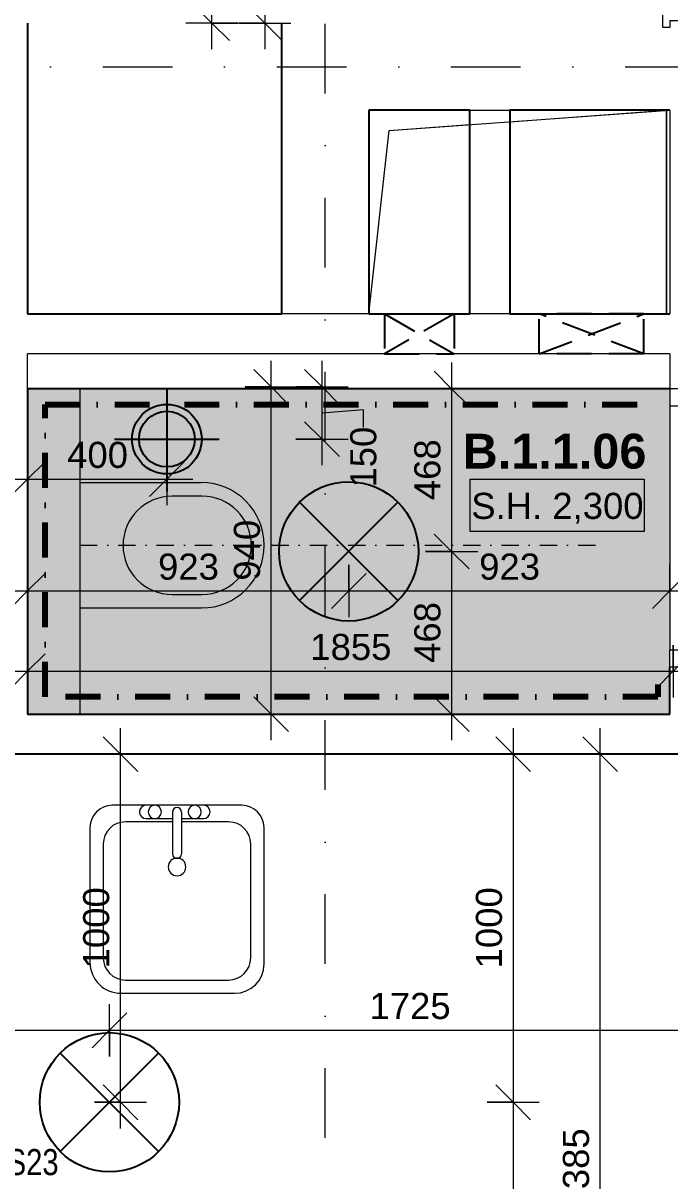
# Model space of a CAD drawing. Header units: millimetres. Extents: x -8169 to 42079, y -1655 to 57622.
# Drawn here: x -1797 to 61, y 47602 to 50928 of the extents above; entities that cross this region are included whole.
import ezdxf

# ---------------------------------------------------------------- set-up
doc = ezdxf.new("R2010")
doc.units = ezdxf.units.MM
for name, pattern in [('ABMV_DashDot_2_2mm-S0_6mm', [110, 50, -30, 0, -30]), ('HA_Dash_3mm-S1mm', [150, 100, -50]), ('HA_DashDot_10mm-S3mm', [500, 200, -150, 0, -150]), ('HA_DashDot_2_2mm-S0_6mm', [110, 50, -30, 0, -30]), ('HA_DashDot_4mm-S1mm', [200, 100, -50, 0, -50])]:
    doc.linetypes.add(name, pattern=pattern)
for name, color, linetype, lineweight in [('-UNDERLAY_I-WALL-____-OTLN', 9, 'Continuous', 9), ('-UNDERLAY_P-SANR-FIXT-OTLN', 9, 'Continuous', 9), ('A-____-____-DIMS', 9, 'Continuous', 5), ('A-____-____-DIMS-50', 9, 'Continuous', 5), ('A-AREA-____-IDEN', 9, 'Continuous', 9), ('A-CLNG-____-PATT', 9, 'Continuous', 9), ('A-DETL-____-OTLN', 9, 'Continuous', 25), ('A-DETL-GENF-OTLN', 9, 'Continuous', 9), ('A-DOOR-____-MCUT', 9, 'HA_DashDot_2_2mm-S0_6mm', 9), ('A-DOOR-____-OTLN', 9, 'Continuous', 9), ('A-DOOR-FRAM-OTLN', 9, 'Continuous', 9), ('A-FLOR-____-OTLN', 9, 'Continuous', 9), ('A-GENM-____-MCUT', 9, 'HA_Dash_3mm-S1mm', 25), ('A-GENM-____-OTLN', 9, 'Continuous', 9), ('A-WALL-____-MCUT', 9, 'Continuous', 25), ('E-LITE-EQPM-IDEN', 9, 'Continuous', 9), ('E-LITE-EQPM-OTLN', 9, 'Continuous', 9), ('G-____-____-DIMS', 9, 'Continuous', 5), ('I-WALL-____-MCUT', 9, 'Continuous', 25), ('M-HVAC-CDFF-OTLN', 9, 'Continuous', 9), ('S-GRID-____-OTLN', 9, 'Continuous', 5)]:
    doc.layers.add(name, color=color, linetype=linetype, lineweight=lineweight)
doc.styles.add('Arial_1', font='arial.ttf', dxfattribs={"height": 75})
doc.styles.add('Arial_2', font='arial.ttf', dxfattribs={"width": 0.8, "height": 75})
doc.styles.add('Arial_B', font='arialbd.ttf', dxfattribs={"height": 100})
doc.dimstyles.new('Inner_Dimensions', dxfattribs={"dimscale": 304.8, "dimtxt": 76.519455, "dimasz": 0.328084, "dimexe": 0.246063, "dimexo": 0.0625, "dimgap": 0.032808, "dimtad": 1, "dimdec": 0, "dimzin": 0, "dimdsep": 46, "dimtxsty": 'Arial_1', "dimblk1": 'OBLIQUE', "dimblk2": 'OBLIQUE', "dimsah": 1, "dimcen": 0.09, "dimdle": 0.246063, "dimazin": 0, "dimtfac": 1, "dimtdec": 4, "dimtix": 1, "dimtmove": 0, "dimatfit": 3, "dimfxl": 0.246063, "dimfxlon": 1, "dimtvp": 1, "dimtolj": 1, "dimtzin": 0, "dimlwd": 9, "dimlwe": 9, "dimarcsym": 2})
doc.dimstyles.new('Inner_Dimensions_2', dxfattribs={"dimscale": 304.8, "dimtxt": 76.519455, "dimasz": 0.328084, "dimexe": 0.246063, "dimexo": 0.0625, "dimgap": 0.032808, "dimtad": 1, "dimdec": 0, "dimzin": 0, "dimdsep": 46, "dimtxsty": 'Arial_1', "dimblk1": 'OBLIQUE', "dimblk2": 'OBLIQUE', "dimsah": 1, "dimcen": 0.09, "dimdle": 0.246063, "dimazin": 0, "dimtfac": 1, "dimtdec": 4, "dimtix": 1, "dimtmove": 1, "dimatfit": 3, "dimfxl": 0.246063, "dimfxlon": 1, "dimtvp": 1, "dimtolj": 1, "dimtzin": 0, "dimlwd": 9, "dimlwe": 9, "dimarcsym": 2})

# ---------------------------------------------------------------- blocks, each defined once
blk = doc.blocks.new('Skříňka se dřezem_ pravoúhlá - 500 x 440mm-1452876-DPS_B - 1NP')
at = {"layer": '-UNDERLAY_P-SANR-FIXT-OTLN', "color": 254}
for p, q in [((202.2, 180.1), (-170.8, 180.1)), ((202.2, 180.1), (-170.8, 180.1)), ((91.9, 180.1), (-73.2, 180.1)), ((-73.2, 142), (3, 142)), ((3, 160.7), (3, 40.4)), ((28.4, 160.7), (28.4, 40.4)), ((28.4, 142), (91.9, 142)), ((-234.3, 116.6), (-234.3, -271)), ((-234.3, 116.6), (-234.3, -271)), ((3, 132.5), (-132.7, 132.5)), ((164.1, 132.5), (28.4, 132.5)), ((265.7, -275.5), (265.7, 116.6)), ((265.7, -275.5), (265.7, 116.6)), ((-196.2, 69), (-196.2, -258.3)), ((227.6, -258.3), (227.6, 69)), ((-132.7, -321.8), (164.1, -321.8)), ((-145.4, -359.9), (181.3, -359.9)), ((-145.4, -359.9), (181.3, -359.9))]:
    blk.add_line(p, q, dxfattribs=at)
for centre, radius, start, end in [((-170.8, 116.6), 63.5, 90, 180), ((-170.8, 116.6), 63.5, 90, 180), ((-73.2, 161.1), 19, 90, 270), ((-47.8, 161.1), 19, 360, 180), ((15.7, 160.7), 12.7, 360, 180), ((66.5, 161.1), 19, 360, 180), ((91.9, 161.1), 19, 270, 90), ((202.2, 116.6), 63.5, 0, 90), ((202.2, 116.6), 63.5, 360, 90), ((-47.8, 161.1), 19, 180, 0), ((66.5, 161.1), 19, 180, 360), ((-132.7, 69), 63.5, 90, 180), ((164.1, 69), 63.5, 0, 90), ((15.7, 40.4), 12.7, 180, 0), ((15.7, 3.2), 25.4, 360, 180), ((15.7, 3.2), 25.4, 180, 0), ((-132.7, -258.3), 63.5, 180, 270), ((164.1, -258.3), 63.5, 270, 0), ((-145.4, -271), 88.9, 180, 270), ((-145.4, -271), 88.9, 180, 270), ((181.3, -275.5), 84.4, 270, 0), ((181.3, -275.5), 84.4, 270, 0)]:
    blk.add_arc(centre, radius, start, end, dxfattribs=at)
blk = doc.blocks.new('ABMV_Toilet_WallHung - Default-1991236-DPS_B - 1NP')
at = {"layer": '-UNDERLAY_P-SANR-FIXT-OTLN', "color": 254}
for p, q in [((-55, 75), (-55, 424.6)), ((-16.3, 426.2), (-16.3, 340.3)), ((266.3, 340.3), (266.3, 426.2)), ((305, 75), (305, 424.6))]:
    blk.add_line(p, q, dxfattribs=at)
for centre, radius, start, end in [((125, 424.6), 180, 0, 180), ((125, 426.2), 141.3, 360, 180), ((125, 340.3), 141.3, 180, 360)]:
    blk.add_arc(centre, radius, start, end, dxfattribs=at)
blk = doc.blocks.new('HA_DR_Single_SlidingToPocket_Solid - In_BJ_800x2100-2105140-DPS_B - 1NP')
at = {"layer": 'A-DOOR-____-MCUT'}
for p, q in [((-400, 77.5), (400, 77.5)), ((-400, -77.5), (400, -77.5))]:
    blk.add_line(p, q, dxfattribs=at)
at = {"layer": 'A-DOOR-____-MCUT', "linetype": 'Continuous', "lineweight": 5}
for p, q in [((820, 18.6), (-20, 18.6)), ((-20, 18.6), (-20, -20)), ((820, -20), (820, 18.6)), ((-20, -20), (820, -20)), ((100, -177.5), (-100, -177.5)), ((100, -177.5), (7.6, -230.8))]:
    blk.add_line(p, q, dxfattribs=at)
at = {"layer": 'A-DOOR-____-OTLN'}
for p, q in [((-420, 20), (-420, -20)), ((-420, 20), (420, 20)), ((420, 20), (420, -20)), ((-420, -20), (420, -20))]:
    blk.add_line(p, q, dxfattribs=at)
at = {"layer": 'A-DOOR-FRAM-OTLN'}
for p, q in [((-512.5, 57.5), (-512.5, 77.5)), ((-512.5, 77.5), (-400, 77.5)), ((-400, 77.5), (-400, 20)), ((400, 77.5), (-400, 77.5)), ((400, 20), (400, 77.5)), ((400, 77.5), (512.5, 77.5)), ((512.5, 77.5), (512.5, 57.5)), ((-492.5, 57.5), (-512.5, 57.5)), ((-492.5, 57.5), (-492.5, -57.5)), ((512.5, 57.5), (492.5, 57.5)), ((492.5, 57.5), (492.5, 20)), ((512.5, 20), (512.5, 47.5)), ((852.5, 47.5), (852.5, 20)), ((932.5, 47.5), (852.5, 47.5)), ((932.5, 20), (932.5, 47.5)), ((-400, 20), (-420, 20)), ((-420, 20), (-420, -20)), ((492.5, 20), (400, 20)), ((492.5, 20), (512.5, 20)), ((512.5, 18.6), (512.5, 20)), ((852.5, 20), (932.5, 20)), ((-420, -20), (-400, -20)), ((-400, -20), (-400, -77.5)), ((400, -77.5), (400, -20)), ((400, -20), (492.5, -20)), ((492.5, -20), (492.5, -57.5)), ((512.5, -47.5), (512.5, -20)), ((852.5, -20), (852.5, -47.5)), ((932.5, -20), (852.5, -20)), ((932.5, -47.5), (932.5, -20)), ((-512.5, -77.5), (-512.5, -57.5)), ((-512.5, -57.5), (-492.5, -57.5)), ((492.5, -57.5), (512.5, -57.5)), ((512.5, -57.5), (512.5, -77.5)), ((852.5, -47.5), (932.5, -47.5)), ((-400, -77.5), (-512.5, -77.5)), ((-400, -77.5), (400, -77.5)), ((512.5, -77.5), (400, -77.5))]:
    blk.add_line(p, q, dxfattribs=at)
blk = doc.blocks.new('HA_DR_Single_Swing_Solid - In_BJ_700x2100-2124340-DPS_B - 1NP')
at = {"layer": 'A-DOOR-____-MCUT'}
for p, q in [((-350, 57.5), (350, 57.5)), ((-350, -57.5), (350, -57.5))]:
    blk.add_line(p, q, dxfattribs=at)
at = {"layer": 'A-DOOR-____-OTLN', "lineweight": 5}
blk.add_line((350, 757.5), (350, 57.5), dxfattribs=at)
at = {"layer": 'A-DOOR-____-OTLN'}
for p, q in [((350, 57.5), (-350, 57.5)), ((-350, 57.5), (-350, 17.5)), ((350, 57.5), (350, 17.5)), ((350, 17.5), (-350, 17.5))]:
    blk.add_line(p, q, dxfattribs=at)
at = {"layer": 'A-DOOR-____-OTLN', "lineweight": 5}
blk.add_arc((350, 57.5), 700, 90, 180, dxfattribs=at)
at = {"layer": 'A-DOOR-FRAM-OTLN'}
for p, q in [((-400, 57.5), (-400, -57.5)), ((-350, 57.5), (-400, 57.5)), ((-350, 57.5), (-350, -57.5)), ((350, -57.5), (350, 57.5)), ((350, 57.5), (400, 57.5)), ((400, 57.5), (400, -57.5)), ((-400, -57.5), (-350, -57.5)), ((-350, -57.5), (350, -57.5)), ((400, -57.5), (350, -57.5))]:
    blk.add_line(p, q, dxfattribs=at)
blk = doc.blocks.new('HA_GM_Shaft_Rectangle - Default-2138658-DPS_B - 1NP')
at = {"layer": 'A-DETL-GENF-OTLN'}
for p, q in [((58.5, -58.5), (865, 0)), ((0, -585), (58.5, -58.5))]:
    blk.add_line(p, q, dxfattribs=at)
at = {"layer": 'A-GENM-____-OTLN'}
for p, q in [((0, -585), (0, 0)), ((0, 0), (865, 0)), ((865, 0), (865, -585)), ((865, -585), (0, -585))]:
    blk.add_line(p, q, dxfattribs=at)
blk = doc.blocks.new('HA_GM_Shaft_Rectangle - Default-2142683-DPS_B - 1NP')
at = {"layer": 'A-DETL-GENF-OTLN'}
for p, q in [((405, -33.1), (855, 0)), ((0, -585), (58.5, -58.5)), ((58.5, -58.5), (290, -41.5))]:
    blk.add_line(p, q, dxfattribs=at)
at = {"layer": 'A-GENM-____-OTLN'}
blk.add_line((855, 0), (855, -585), dxfattribs=at)
blk = doc.blocks.new('HA_LF_GenericSymbol - OS23_pokoje-1609971-DPS_B - 1NP')
at = {"layer": 'E-LITE-EQPM-OTLN', "color": 11, "lineweight": 25}
for p, q in [((141.4, 141.4), (-141.4, -141.4)), ((-141.4, 141.4), (141.4, -141.4))]:
    blk.add_line(p, q, dxfattribs=at)
blk.add_circle((0, 0), 200, dxfattribs=at)
blk = doc.blocks.new('HA_LF_GenericSymbol - OS21_koupelny-1994274-DPS_B - 1NP')
at = {"layer": 'E-LITE-EQPM-OTLN', "color": 11, "lineweight": 25}
for p, q in [((141.4, 141.4), (-141.4, -141.4)), ((-141.4, 141.4), (141.4, -141.4))]:
    blk.add_line(p, q, dxfattribs=at)
blk.add_circle((0, 0), 200, dxfattribs=at)
blk = doc.blocks.new('HA_GM_Tiling_LineBased - Generic Tiles-2050441-DPS_B - 1NP')
at = {"layer": 'A-GENM-____-OTLN', "linetype": 'HA_DashDot_4mm-S1mm', "lineweight": 80}
blk.add_line((50, -50), (1810, -50), dxfattribs=at)
blk = doc.blocks.new('HA_GM_Tiling_LineBased - Generic Tiles-2050442-DPS_B - 1NP')
at = {"layer": 'A-GENM-____-OTLN', "linetype": 'HA_DashDot_4mm-S1mm', "lineweight": 80}
blk.add_line((50, -50), (890, -50), dxfattribs=at)
blk = doc.blocks.new('HA_GM_Tiling_LineBased - Generic Tiles-2050443-DPS_B - 1NP')
at = {"layer": 'A-GENM-____-OTLN', "linetype": 'HA_DashDot_4mm-S1mm', "lineweight": 80}
blk.add_line((50, -50), (85, -50), dxfattribs=at)
blk = doc.blocks.new('HA_VZT_GenericSymbol - Default-V6-DPS_B - 1NP')
at = {"layer": 'M-HVAC-CDFF-OTLN', "color": 92, "lineweight": 25}
for p, q in [((0, 145), (0, -150)), ((-150, 0), (150, 0))]:
    blk.add_line(p, q, dxfattribs=at)
for radius in [100, 80]:
    blk.add_circle((0, 0), radius, dxfattribs=at)
blk = doc.blocks.new('HA_GM_Opening_Rectangle_WallBased - Default-2050987-DPS_B - 1NP')
at = {"layer": 'A-GENM-____-MCUT'}
for p, q in [((275, 57.5), (-25, -57.5)), ((-25, 57.5), (275, -57.5)), ((-25, 57.5), (-25, -57.5)), ((-25, 57.5), (275, 57.5)), ((275, 57.5), (275, -57.5)), ((-25, -57.5), (275, -57.5))]:
    blk.add_line(p, q, dxfattribs=at)
blk = doc.blocks.new('HA_GM_Opening_Rectangle_WallBased - Default-2051236-DPS_B - 1NP')
at = {"layer": 'A-GENM-____-MCUT'}
for p, q in [((225, 57.5), (25, -57.5)), ((25, 57.5), (225, -57.5)), ((25, 57.5), (25, -57.5)), ((25, 57.5), (225, 57.5)), ((225, 57.5), (225, -57.5)), ((25, -57.5), (225, -57.5))]:
    blk.add_line(p, q, dxfattribs=at)
blk = doc.blocks.new('DIMBLOCK7-DPS_B - 1NP')
at = {"layer": 'A-____-____-DIMS-50', "lineweight": 9}
for p, q in [((-1517.6, 47752.7), (-1517.6, 48902.7)), ((-1517.6, 48827.7), (-1567.6, 48877.7)), ((-1592.6, 48827.7), (-1442.6, 48827.7)), ((-1517.6, 48827.7), (-1592.6, 48827.7)), ((-1517.6, 48827.7), (-1467.6, 48777.7)), ((-1517.6, 47827.7), (-1567.6, 47877.7)), ((-1592.6, 47827.7), (-1442.6, 47827.7)), ((-1517.6, 47827.7), (-1592.6, 47827.7)), ((-1517.6, 47827.7), (-1467.6, 47777.7))]:
    blk.add_line(p, q, dxfattribs=at)
at = {"layer": 'A-____-____-DIMS-50', "color": 0, "lineweight": 9, "insert": (-1625, 48212.4), "char_height": 75, "width": 276.883, "attachment_point": 1, "rotation": 90, "line_spacing_factor": 0.941778, "style": 'Arial_1'}
blk.add_mtext('1000', dxfattribs=at)
blk = doc.blocks.new('_Oblique')
at = {"color": 0, "linetype": 'ByBlock', "lineweight": -2}
blk.add_line((-0.5, -0.5), (0.5, 0.5), dxfattribs=at)
blk = doc.blocks.new('DIMBLOCK8-DPS_B - 1NP')
at = {"layer": 'A-____-____-DIMS-50', "lineweight": 9}
for p, q in [((-3279.3, 48109.5), (-3279.3, 47959.5)), ((-3279.3, 48034.5), (-3279.3, 48109.5)), ((-1549.3, 47959.5), (-1549.3, 48109.5)), ((-3279.3, 48034.5), (-3229.3, 48084.5)), ((-1549.3, 48034.5), (-1499.3, 48084.5)), ((-3354.3, 48034.5), (-1549.3, 48034.5)), ((-3279.3, 48034.5), (-3329.3, 47984.5)), ((-1549.3, 48034.5), (-1599.3, 47984.5)), ((-1549.3, 48034.5), (-1549.3, 47959.5))]:
    blk.add_line(p, q, dxfattribs=at)
at = {"layer": 'A-____-____-DIMS-50', "color": 0, "lineweight": 9, "insert": (-2529.7, 48141.9), "char_height": 75, "width": 276.883, "attachment_point": 1, "line_spacing_factor": 0.941778, "style": 'Arial_1'}
blk.add_mtext('1730', dxfattribs=at)
blk = doc.blocks.new('DIMBLOCK9-DPS_B - 1NP')
at = {"layer": 'A-____-____-DIMS-50', "lineweight": 9}
for p, q in [((-1549.3, 47959.5), (-1549.3, 48109.5)), ((175.7, 48109.5), (175.7, 47959.5)), ((175.7, 48034.5), (175.7, 48109.5)), ((-1549.3, 48034.5), (-1499.3, 48084.5)), ((175.7, 48034.5), (225.7, 48084.5)), ((-1549.3, 48034.5), (-1599.3, 47984.5)), ((-1549.3, 48034.5), (250.7, 48034.5)), ((-1549.3, 48034.5), (-1549.3, 47959.5)), ((175.7, 48034.5), (125.7, 47984.5))]:
    blk.add_line(p, q, dxfattribs=at)
at = {"layer": 'A-____-____-DIMS-50', "color": 0, "lineweight": 9, "insert": (-802.2, 48141.9), "char_height": 75, "width": 276.883, "attachment_point": 1, "line_spacing_factor": 0.941778, "style": 'Arial_1'}
blk.add_mtext('1725', dxfattribs=at)
blk = doc.blocks.new('DIMBLOCK46-DPS_B - 1NP')
at = {"layer": 'A-____-____-DIMS-50', "lineweight": 9}
for p, q in [((-1784.3, 49371.6), (-1784.3, 49221.6)), ((-1784.3, 49296.6), (-1784.3, 49371.6)), ((-861.8, 49371.6), (-861.8, 49221.6)), ((-861.8, 49296.6), (-861.8, 49371.6)), ((-1784.3, 49296.6), (-1734.3, 49346.6)), ((-861.8, 49296.6), (-811.8, 49346.6)), ((-1859.3, 49296.6), (-861.8, 49296.6)), ((-1784.3, 49296.6), (-1834.3, 49246.6)), ((-861.8, 49296.6), (-911.8, 49246.6))]:
    blk.add_line(p, q, dxfattribs=at)
at = {"layer": 'A-____-____-DIMS-50', "color": 0, "lineweight": 9, "insert": (-1409.6, 49404), "char_height": 75, "width": 207.662, "attachment_point": 1, "line_spacing_factor": 0.941778, "style": 'Arial_1'}
blk.add_mtext('923', dxfattribs=at)
blk = doc.blocks.new('DIMBLOCK47-DPS_B - 1NP')
at = {"layer": 'A-____-____-DIMS-50', "lineweight": 9}
for p, q in [((-861.8, 49371.6), (-861.8, 49221.6)), ((-861.8, 49296.6), (-861.8, 49371.6)), ((60.7, 49371.6), (60.7, 49221.6)), ((60.7, 49296.6), (60.7, 49371.6)), ((-861.8, 49296.6), (-811.8, 49346.6)), ((60.7, 49296.6), (110.7, 49346.6)), ((-861.8, 49296.6), (-911.8, 49246.6)), ((-861.8, 49296.6), (135.7, 49296.6)), ((60.7, 49296.6), (10.7, 49246.6))]:
    blk.add_line(p, q, dxfattribs=at)
at = {"layer": 'A-____-____-DIMS-50', "color": 0, "lineweight": 9, "insert": (-487.1, 49404), "char_height": 75, "width": 207.662, "attachment_point": 1, "line_spacing_factor": 0.941778, "style": 'Arial_1'}
blk.add_mtext('923', dxfattribs=at)
blk = doc.blocks.new('DIMBLOCK48-DPS_B - 1NP')
at = {"layer": 'A-____-____-DIMS-50', "lineweight": 9}
for p, q in [((-566.2, 49952.7), (-566.2, 49410.2)), ((-566.2, 49877.7), (-616.2, 49927.7)), ((-491.2, 49877.7), (-641.2, 49877.7)), ((-566.2, 49877.7), (-516.2, 49827.7)), ((-566.2, 49877.7), (-491.2, 49877.7)), ((-566.2, 49410.2), (-616.2, 49460.2)), ((-641.2, 49410.2), (-491.2, 49410.2)), ((-566.2, 49410.2), (-641.2, 49410.2)), ((-566.2, 49410.2), (-516.2, 49360.2))]:
    blk.add_line(p, q, dxfattribs=at)
at = {"layer": 'A-____-____-DIMS-50', "color": 0, "lineweight": 9, "insert": (-673.6, 49557.4), "char_height": 75, "width": 207.662, "attachment_point": 1, "rotation": 90, "line_spacing_factor": 0.941778, "style": 'Arial_1'}
blk.add_mtext('468', dxfattribs=at)
blk = doc.blocks.new('DIMBLOCK49-DPS_B - 1NP')
at = {"layer": 'A-____-____-DIMS-50', "lineweight": 9}
for p, q in [((-566.2, 49410.2), (-616.2, 49460.2)), ((-641.2, 49410.2), (-491.2, 49410.2)), ((-566.2, 49410.2), (-641.2, 49410.2)), ((-566.2, 49410.2), (-566.2, 48867.7)), ((-566.2, 49410.2), (-516.2, 49360.2)), ((-566.2, 48942.7), (-616.2, 48992.7)), ((-491.2, 48942.7), (-641.2, 48942.7)), ((-566.2, 48942.7), (-516.2, 48892.7)), ((-566.2, 48942.7), (-491.2, 48942.7))]:
    blk.add_line(p, q, dxfattribs=at)
at = {"layer": 'A-____-____-DIMS-50', "color": 0, "lineweight": 9, "insert": (-673.6, 49089.9), "char_height": 75, "width": 207.662, "attachment_point": 1, "rotation": 90, "line_spacing_factor": 0.941778, "style": 'Arial_1'}
blk.add_mtext('468', dxfattribs=at)
blk = doc.blocks.new('DIMBLOCK51-DPS_B - 1NP')
at = {"layer": 'A-____-____-DIMS-50', "lineweight": 9}
for p, q in [((-1102.7, 51715.2), (-1152.7, 51765.2)), ((-1177.7, 51715.2), (-1027.7, 51715.2)), ((-1102.7, 51715.2), (-1177.7, 51715.2)), ((-1102.7, 51715.2), (-1102.7, 50852.7)), ((-1102.7, 51715.2), (-1052.7, 51665.2)), ((-1102.7, 50927.7), (-1152.7, 50977.7)), ((-1177.7, 50927.7), (-1027.7, 50927.7)), ((-1102.7, 50927.7), (-1177.7, 50927.7)), ((-1102.7, 50927.7), (-1052.7, 50877.7))]:
    blk.add_line(p, q, dxfattribs=at)
at = {"layer": 'A-____-____-DIMS-50', "color": 0, "lineweight": 9, "insert": (-1210.1, 51234.9), "char_height": 75, "width": 207.662, "attachment_point": 1, "rotation": 90, "line_spacing_factor": 0.941778, "style": 'Arial_1'}
blk.add_mtext('788', dxfattribs=at)
blk = doc.blocks.new('DIMBLOCK111-DPS_B - 1NP')
at = {"layer": 'A-____-____-DIMS-50', "lineweight": 9}
for p, q in [((-389.3, 48902.7), (-389.3, 47827.7)), ((-389.3, 48827.7), (-439.3, 48877.7)), ((-314.3, 48827.7), (-464.3, 48827.7)), ((-389.3, 48827.7), (-339.3, 48777.7)), ((-389.3, 48827.7), (-314.3, 48827.7)), ((-389.3, 47827.7), (-439.3, 47877.7)), ((-464.3, 47827.7), (-314.3, 47827.7)), ((-389.3, 47827.7), (-464.3, 47827.7)), ((-389.3, 47827.7), (-339.3, 47777.7))]:
    blk.add_line(p, q, dxfattribs=at)
at = {"layer": 'A-____-____-DIMS-50', "color": 0, "lineweight": 9, "insert": (-496.6, 48212.4), "char_height": 75, "width": 276.883, "attachment_point": 1, "rotation": 90, "line_spacing_factor": 0.941778, "style": 'Arial_1'}
blk.add_mtext('1000', dxfattribs=at)
blk = doc.blocks.new('DIMBLOCK112-DPS_B - 1NP')
at = {"layer": 'A-____-____-DIMS-50', "lineweight": 9}
for p, q in [((-389.3, 47827.7), (-439.3, 47877.7)), ((-464.3, 47827.7), (-314.3, 47827.7)), ((-389.3, 47827.7), (-464.3, 47827.7)), ((-389.3, 47827.7), (-389.3, 46442.7)), ((-389.3, 47827.7), (-339.3, 47777.7)), ((-389.3, 46442.7), (-439.3, 46492.7)), ((-464.3, 46442.7), (-314.3, 46442.7)), ((-389.3, 46442.7), (-464.3, 46442.7)), ((-389.3, 46442.7), (-339.3, 46392.7))]:
    blk.add_line(p, q, dxfattribs=at)
at = {"layer": 'A-____-____-DIMS-50', "color": 0, "lineweight": 9, "insert": (-496.6, 47019.9), "char_height": 75, "width": 276.883, "attachment_point": 1, "rotation": 90, "line_spacing_factor": 0.941778, "style": 'Arial_1'}
blk.add_mtext('1385', dxfattribs=at)
blk = doc.blocks.new('Spot Elevations - Generic-448778-DPS_B - 1NP')
at = {"layer": 'G-____-____-DIMS', "lineweight": 9}
for p, q in [((-5, 0), (-5, 3)), ((-5, 3), (5, 3)), ((5, 3), (5, 0)), ((5, 0), (-5, 0))]:
    blk.add_line(p, q, dxfattribs=at)
blk = doc.blocks.new('DIMBLOCK160-DPS_B - 1NP')
at = {"layer": 'A-____-____-DIMS-50', "lineweight": 9}
for p, q in [((-938.5, 49657.7), (-938.5, 49957.7)), ((-938.5, 49882.7), (-988.5, 49932.7)), ((-1013.5, 49882.7), (-863.5, 49882.7)), ((-938.5, 49882.7), (-1013.5, 49882.7)), ((-938.5, 49882.7), (-888.5, 49832.7)), ((-819.2, 49816.7), (-938.5, 49807.7)), ((-819.2, 49766.7), (-819.2, 49816.7)), ((-938.5, 49732.7), (-988.5, 49782.7)), ((-1013.5, 49732.7), (-863.5, 49732.7)), ((-938.5, 49732.7), (-1013.5, 49732.7)), ((-938.5, 49732.7), (-888.5, 49682.7))]:
    blk.add_line(p, q, dxfattribs=at)
at = {"layer": 'A-____-____-DIMS-50', "color": 0, "lineweight": 9, "insert": (-857.7, 49593.6), "char_height": 75, "width": 207.662, "attachment_point": 1, "rotation": 90, "line_spacing_factor": 0.941778, "style": 'Arial_1'}
blk.add_mtext('150', dxfattribs=at)
blk = doc.blocks.new('DIMBLOCK161-DPS_B - 1NP')
at = {"layer": 'A-____-____-DIMS-50', "lineweight": 9}
for p, q in [((-1784.3, 49692.6), (-1784.3, 49542.6)), ((-1784.3, 49617.6), (-1784.3, 49692.6)), ((-1384.3, 49692.6), (-1384.3, 49542.6)), ((-1384.3, 49617.6), (-1384.3, 49692.6)), ((-1784.3, 49617.6), (-1734.3, 49667.6)), ((-1384.3, 49617.6), (-1334.3, 49667.6)), ((-1859.3, 49617.6), (-1309.3, 49617.6)), ((-1784.3, 49617.6), (-1834.3, 49567.6)), ((-1384.3, 49617.6), (-1434.3, 49567.6))]:
    blk.add_line(p, q, dxfattribs=at)
at = {"layer": 'A-____-____-DIMS-50', "color": 0, "lineweight": 9, "insert": (-1670.8, 49725), "char_height": 75, "width": 207.662, "attachment_point": 1, "line_spacing_factor": 0.941778, "style": 'Arial_1'}
blk.add_mtext('400', dxfattribs=at)
blk = doc.blocks.new('DIMBLOCK162-DPS_B - 1NP')
at = {"layer": 'A-____-____-DIMS-50', "lineweight": 9}
for p, q in [((-1784.3, 49140.9), (-1784.3, 48990.9)), ((-1784.3, 49065.9), (-1784.3, 49140.9)), ((70.7, 49140.9), (70.7, 48990.9)), ((70.7, 49065.9), (70.7, 49140.9)), ((-1784.3, 49065.9), (-1734.3, 49115.9)), ((70.7, 49065.9), (120.7, 49115.9)), ((-1859.3, 49065.9), (145.7, 49065.9)), ((-1784.3, 49065.9), (-1834.3, 49015.9)), ((70.7, 49065.9), (20.7, 49015.9))]:
    blk.add_line(p, q, dxfattribs=at)
at = {"layer": 'A-____-____-DIMS-50', "color": 0, "lineweight": 9, "insert": (-972.2, 49173.3), "char_height": 75, "width": 276.883, "attachment_point": 1, "line_spacing_factor": 0.941778, "style": 'Arial_1'}
blk.add_mtext('1855', dxfattribs=at)
blk = doc.blocks.new('DIMBLOCK163-DPS_B - 1NP')
at = {"layer": 'A-____-____-DIMS-50', "lineweight": 9}
for p, q in [((-1084.5, 48867.7), (-1084.5, 49957.7)), ((-1084.5, 49882.7), (-1134.5, 49932.7)), ((-1159.5, 49882.7), (-1009.5, 49882.7)), ((-1084.5, 49882.7), (-1159.5, 49882.7)), ((-1084.5, 49882.7), (-1034.5, 49832.7)), ((-1084.5, 48942.7), (-1134.5, 48992.7)), ((-1159.5, 48942.7), (-1009.5, 48942.7)), ((-1084.5, 48942.7), (-1159.5, 48942.7)), ((-1084.5, 48942.7), (-1034.5, 48892.7))]:
    blk.add_line(p, q, dxfattribs=at)
at = {"layer": 'A-____-____-DIMS-50', "color": 0, "lineweight": 9, "insert": (-1191.9, 49326.2), "char_height": 75, "width": 207.662, "attachment_point": 1, "rotation": 90, "line_spacing_factor": 0.941778, "style": 'Arial_1'}
blk.add_mtext('940', dxfattribs=at)
blk = doc.blocks.new('DIMBLOCK167-DPS_B - 1NP')
at = {"layer": 'A-____-____-DIMS-50', "lineweight": 9}
for p, q in [((-1254.8, 52502.7), (-1304.8, 52552.7)), ((-1254.8, 50852.7), (-1254.8, 52577.7)), ((-1329.8, 52502.7), (-1179.8, 52502.7)), ((-1254.8, 52502.7), (-1329.8, 52502.7)), ((-1254.8, 52502.7), (-1204.8, 52452.7)), ((-1254.8, 50927.7), (-1304.8, 50977.7)), ((-1179.8, 50927.7), (-1329.8, 50927.7)), ((-1254.8, 50927.7), (-1204.8, 50877.7)), ((-1254.8, 50927.7), (-1179.8, 50927.7))]:
    blk.add_line(p, q, dxfattribs=at)
at = {"layer": 'A-____-____-DIMS-50', "color": 0, "lineweight": 9, "insert": (-1362.1, 51599.9), "char_height": 75, "width": 276.883, "attachment_point": 1, "rotation": 90, "line_spacing_factor": 0.941778, "style": 'Arial_1'}
blk.add_mtext('1575', dxfattribs=at)
blk = doc.blocks.new('DIMBLOCK170-DPS_B - 1NP')
at = {"layer": 'A-____-____-DIMS-50', "lineweight": 9}
for p, q in [((-139.3, 46442.7), (-139.3, 48902.7)), ((-139.3, 48827.7), (-189.3, 48877.7)), ((-214.3, 48827.7), (-64.3, 48827.7)), ((-139.3, 48827.7), (-214.3, 48827.7)), ((-139.3, 48827.7), (-89.3, 48777.7)), ((-139.3, 46442.7), (-189.3, 46492.7)), ((-214.3, 46442.7), (-64.3, 46442.7)), ((-139.3, 46442.7), (-214.3, 46442.7)), ((-139.3, 46442.7), (-89.3, 46392.7))]:
    blk.add_line(p, q, dxfattribs=at)
at = {"layer": 'A-____-____-DIMS-50', "color": 0, "lineweight": 9, "insert": (-246.6, 47519.9), "char_height": 75, "width": 276.883, "attachment_point": 1, "rotation": 90, "line_spacing_factor": 0.941778, "style": 'Arial_1'}
blk.add_mtext('2385', dxfattribs=at)

msp = doc.modelspace()

# ---------------------------------------------------------------- hatches: boundary and pattern name
at = {"layer": 'A-CLNG-____-PATT'}
msp.add_hatch(color=256, dxfattribs=at).paths.add_polyline_path([(60.7, 48942.7), (60.7, 49877.7), (-1784.3, 49877.7), (-1784.3, 48942.7), (-883.8, 48942.7)])

# ---------------------------------------------------------------- linework, layer by layer
at = {"layer": '-UNDERLAY_I-WALL-____-OTLN'}
msp.add_line((-1634.3, 49877.7), (-1634.3, 48942.7), dxfattribs=at)
at = {"layer": 'A-DETL-____-OTLN', "linetype": 'ABMV_DashDot_2_2mm-S0_6mm', "lineweight": 5}
msp.add_line((-1634.3, 49427.7), (-119.5, 49427.7), dxfattribs=at)
at = {"layer": 'A-FLOR-____-OTLN'}
msp.add_line((50.7, 50092.7), (50.7, 50677.7), dxfattribs=at)
at = {"layer": 'A-WALL-____-MCUT', "lineweight": 9}
for p, q in [((-514.3, 50677.7), (-399.3, 50677.7)), ((-804.3, 50092.7), (-1054.3, 50092.7)), ((60.7, 49977.7), (-1784.3, 49977.7)), ((-1784.3, 49877.7), (-1784.3, 49977.7)), ((60.7, 49977.7), (60.7, 49877.7))]:
    msp.add_line(p, q, dxfattribs=at)
at = {"layer": 'I-WALL-____-MCUT'}
for p, q in [((-1784.3, 50927.7), (-1784.3, 50092.7)), ((-1054.3, 50092.7), (-1054.3, 50927.7)), ((-514.3, 50677.7), (-804.3, 50677.7)), ((-804.3, 50677.7), (-804.3, 50092.7)), ((-514.3, 50092.7), (-514.3, 50677.7)), ((60.7, 50677.7), (-399.3, 50677.7)), ((-399.3, 50677.7), (-399.3, 50092.7)), ((-1784.3, 50092.7), (-1054.3, 50092.7)), ((-804.3, 50092.7), (-514.3, 50092.7)), ((-399.3, 50092.7), (60.7, 50092.7)), ((-1784.3, 49877.7), (-1784.3, 48942.7)), ((60.7, 49877.7), (-1784.3, 49877.7)), ((60.7, 48942.7), (60.7, 49077.7)), ((-1784.3, 48942.7), (60.7, 48942.7)), ((245.7, 48827.7), (-3279.3, 48827.7))]:
    msp.add_line(p, q, dxfattribs=at)
at = {"layer": 'S-GRID-____-OTLN', "linetype": 'HA_DashDot_10mm-S3mm', "lineweight": 9}
for p, q in [((-929.3, 38723.5), (-929.3, 56022.4)), ((-6569.3, 50802.7), (21423.9, 50802.7))]:
    msp.add_line(p, q, dxfattribs=at)

# ---------------------------------------------------------------- block references
at = {"layer": '-UNDERLAY_P-SANR-FIXT-OTLN', "color": 254, "rotation": 269.9999999999998}
msp.add_blockref('ABMV_Toilet_WallHung - Default-1991236-DPS_B - 1NP', (-1709.3, 49552.7), dxfattribs=at)
at = {"layer": '-UNDERLAY_P-SANR-FIXT-OTLN', "color": 254}
msp.add_blockref('Skříňka se dřezem_ pravoúhlá - 500 x 440mm-1452876-DPS_B - 1NP', (-1370.9, 48500.7), dxfattribs=at)
at = {"layer": 'A-DOOR-____-OTLN'}
for name, p, rotation in [('HA_DR_Single_SlidingToPocket_Solid - In_BJ_800x2100-2105140-DPS_B - 1NP', (118.2, 51427.7), 89.99999999999919), ('HA_DR_Single_Swing_Solid - In_BJ_700x2100-2124340-DPS_B - 1NP', (118.2, 49477.7), 269.9999999999992)]:
    msp.add_blockref(name, p, dxfattribs=dict(at, rotation=rotation))
at = {"layer": 'A-GENM-____-OTLN', "lineweight": 5}
msp.add_blockref('HA_GM_Shaft_Rectangle - Default-2138658-DPS_B - 1NP', (-804.3, 50677.7), dxfattribs=at)
at = {"layer": 'A-GENM-____-OTLN'}
for name, p in [('HA_GM_Shaft_Rectangle - Default-2142683-DPS_B - 1NP', (-804.3, 50677.7)), ('HA_GM_Opening_Rectangle_WallBased - Default-2051236-DPS_B - 1NP', (-784.4, 50035.2))]:
    msp.add_blockref(name, p, dxfattribs=at)
at = {"layer": 'A-GENM-____-OTLN', "rotation": 180}
msp.add_blockref('HA_GM_Opening_Rectangle_WallBased - Default-2050987-DPS_B - 1NP', (-39.3, 50035.2), dxfattribs=at)
at = {"layer": 'A-GENM-____-OTLN', "linetype": 'HA_DashDot_4mm-S1mm', "lineweight": 80}
for name, p, rotation in [('HA_GM_Tiling_LineBased - Generic Tiles-2050442-DPS_B - 1NP', (-1784.3, 48942.7), 89.99999999999991), ('HA_GM_Tiling_LineBased - Generic Tiles-2050443-DPS_B - 1NP', (75.7, 49077.7), 269.9999999999999), ('HA_GM_Tiling_LineBased - Generic Tiles-2050441-DPS_B - 1NP', (75.7, 48942.7), 180)]:
    msp.add_blockref(name, p, dxfattribs=dict(at, rotation=rotation))
msp.add_blockref('HA_GM_Tiling_LineBased - Generic Tiles-2050441-DPS_B - 1NP', (-1784.3, 49882.7), dxfattribs=at)
at = {"layer": 'E-LITE-EQPM-OTLN', "color": 11, "lineweight": 25}
for name, p in [('HA_LF_GenericSymbol - OS21_koupelny-1994274-DPS_B - 1NP', (-861.8, 49410.2)), ('HA_LF_GenericSymbol - OS23_pokoje-1609971-DPS_B - 1NP', (-1549.3, 47827.7))]:
    msp.add_blockref(name, p, dxfattribs=at)
at = {"layer": 'G-____-____-DIMS', "lineweight": 9, "xscale": 49.99999999999998, "yscale": 49.99999999999998, "zscale": 49.99999999999998}
msp.add_blockref('Spot Elevations - Generic-448778-DPS_B - 1NP', (-263, 49467.6), dxfattribs=at)
at = {"layer": 'M-HVAC-CDFF-OTLN', "color": 92, "lineweight": 25}
msp.add_blockref('HA_VZT_GenericSymbol - Default-V6-DPS_B - 1NP', (-1384.3, 49732.7), dxfattribs=at)

# ---------------------------------------------------------------- texts
at = {"layer": 'A-AREA-____-IDEN', "lineweight": 5, "insert": (-534.7, 49748.2), "char_height": 100, "width": 653.375, "attachment_point": 1, "style": 'Arial_B'}
msp.add_mtext('B.1.1.06', dxfattribs=at)
at = {"layer": 'E-LITE-EQPM-IDEN', "lineweight": 5, "insert": (-1909.7, 47693.4), "char_height": 75, "width": 262.953, "attachment_point": 1, "style": 'Arial_2'}
msp.add_mtext('OS23', dxfattribs=at)
at = {"layer": 'G-____-____-DIMS', "lineweight": 9, "insert": (-509.8, 49578.5), "char_height": 75, "width": 592.246, "attachment_point": 1, "line_spacing_factor": 0.941778, "style": 'Arial_1'}
msp.add_mtext('S.H. 2,300', dxfattribs=at)

# ---------------------------------------------------------------- dimensions: what is measured, and where the dimension line sits
at = {"layer": 'A-____-____-DIMS', "lineweight": 9}
for base, p1, p2, override, picture, middle in [((-1254.8, 52502.7), (-1179.8, 50927.7), (-1329.8, 52502.7), {"dimpost": '<>', "dimfxl": 1582.126733}, 'DIMBLOCK167-DPS_B - 1NP', (-1303.1, 51715.2)), ((-1102.7219718, 50927.7219663), (-1177.7219718, 51715.2219663), (-1177.7219718, 50927.7219663), {"dimpost": '<>', "dimfxl": 787.5}, 'DIMBLOCK51-DPS_B - 1NP', (-1151.0149461, 51321.4719663)), ((-1084.5, 49882.7), (-1159.5, 48942.7), (-1159.5, 49882.7), {"dimpost": '<>', "dimfxl": 940}, 'DIMBLOCK163-DPS_B - 1NP', (-1132.8, 49412.7)), ((-566.2146434, 49410.2219663), (-491.2146434, 49877.7219663), (-641.2146434, 49410.2219663), {"dimpost": '<>', "dimfxl": 490.974796}, 'DIMBLOCK48-DPS_B - 1NP', (-614.5076177, 49643.9719663)), ((-566.2146434, 48942.7219663), (-641.2146434, 49410.2219663), (-491.2146434, 48942.7219663), {"dimpost": '<>', "dimfxl": 490.974796}, 'DIMBLOCK49-DPS_B - 1NP', (-614.5076177, 49176.4719663)), ((-1517.6, 48827.7), (-1592.6, 47827.7), (-1592.6, 48827.7), {"dimpost": '<>', "dimfxl": 1000}, 'DIMBLOCK7-DPS_B - 1NP', (-1565.9, 48327.7)), ((-389.3, 47827.7), (-314.3, 48827.7), (-464.3, 47827.7), {"dimpost": '<>', "dimfxl": 1011.187421}, 'DIMBLOCK111-DPS_B - 1NP', (-437.6, 48327.7)), ((-139.3, 48827.7), (-214.3, 46442.7), (-214.3, 48827.7), {"dimpost": '<>', "dimfxl": 2385}, 'DIMBLOCK170-DPS_B - 1NP', (-187.6, 47635.2)), ((-389.3, 46442.7), (-464.3, 47827.7), (-464.3, 46442.7), {"dimpost": '<>', "dimfxl": 1385}, 'DIMBLOCK112-DPS_B - 1NP', (-437.6, 47135.2))]:
    dim = msp.add_linear_dim(base=base, p1=p1, p2=p2, angle=90, dimstyle='Inner_Dimensions', override=override, dxfattribs=at)
    dim.commit()
    dim.dimension.update_dxf_attribs({"geometry": picture, "text_midpoint": middle})
dim = msp.add_linear_dim(base=(-938.5, 49882.7), p1=(-1013.5, 49732.7), p2=(-1013.5, 49882.7), angle=90, dimstyle='Inner_Dimensions_2', override={"dimpost": '<>', "dimfxl": 150}, dxfattribs=at)
dim.commit()
dim.dimension.update_dxf_attribs({"geometry": 'DIMBLOCK160-DPS_B - 1NP', "text_midpoint": (-807.7, 49697.5), "dimtype": 160, "text_rotation": 90})
for base, p1, p2, override, picture, middle in [((-1384.3, 49617.6), (-1784.3, 49692.6), (-1384.3, 49692.6), {"dimpost": '<>', "dimfxl": 400}, 'DIMBLOCK161-DPS_B - 1NP', (-1584.3, 49665.9)), ((-861.810088, 49296.603561), (-1784.310088, 49371.603561), (-861.810088, 49371.603561), {"dimpost": '<>', "dimfxl": 922.5}, 'DIMBLOCK46-DPS_B - 1NP', (-1323.060088, 49344.9221151)), ((60.689912, 49296.603561), (-861.810088, 49371.603561), (60.689912, 49371.603561), {"dimpost": '<>', "dimfxl": 922.5}, 'DIMBLOCK47-DPS_B - 1NP', (-400.560088, 49344.9221151)), ((70.7, 49065.9), (-1784.3, 49140.9), (70.7, 49140.9), {"dimpost": '<>', "dimfxl": 1855}, 'DIMBLOCK162-DPS_B - 1NP', (-856.8, 49114.2)), ((-1549.3, 48034.5), (-3279.3, 48109.5), (-1549.3, 47959.5), {"dimpost": '<>', "dimfxl": 1736.490714}, 'DIMBLOCK8-DPS_B - 1NP', (-2414.3, 48082.8)), ((175.7, 48034.5), (-1549.3, 47959.5), (175.7, 48109.5), {"dimpost": '<>', "dimfxl": 1731.509457}, 'DIMBLOCK9-DPS_B - 1NP', (-686.8, 48082.8))]:
    dim = msp.add_linear_dim(base=base, p1=p1, p2=p2, dimstyle='Inner_Dimensions', override=override, dxfattribs=at)
    dim.commit()
    dim.dimension.update_dxf_attribs({"geometry": picture, "text_midpoint": middle})

doc.saveas('drawing.dxf')
